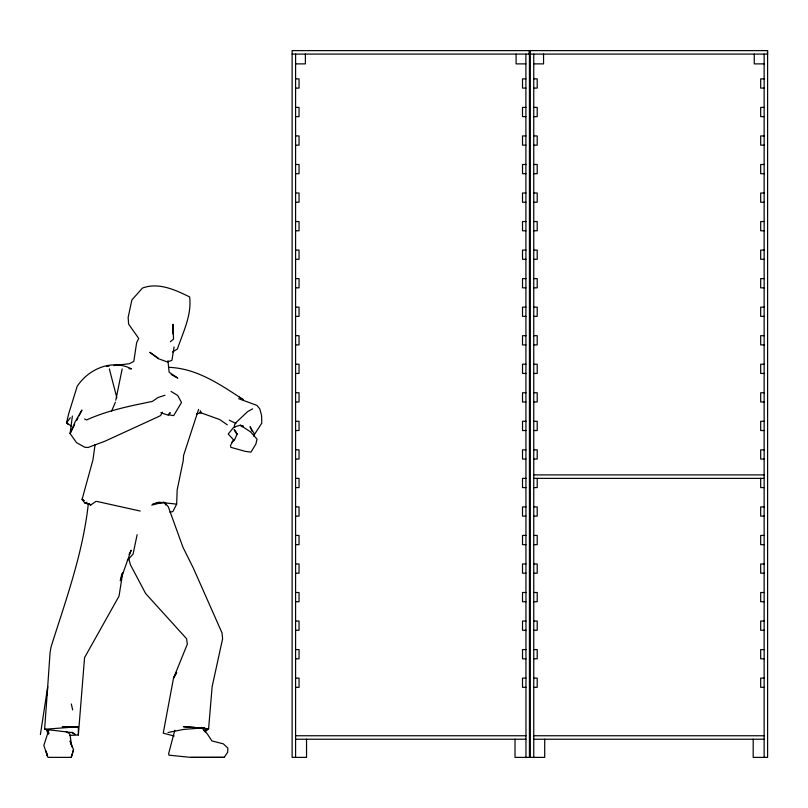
<?xml version="1.0" encoding="UTF-8"?>
<svg xmlns="http://www.w3.org/2000/svg" width="808" height="808" viewBox="0 0 808 808"><rect width="100%" height="100%" fill="white"/><g stroke="black" fill="none" stroke-linecap="round" stroke-linejoin="round"><path stroke-width="1.21" d="M172.67 333.805L172.942 324.25L173.538 339.118L170.357 341.734M169.902 512.211L172.862 511.575L176.669 504.131L177.144 490.052L183.214 460.671L183.578 455.459L198.576 409.414M47.076 695.577L50.086 652.389L51.086 646.774C65.953 599.819 82.982 552.985 88.335 503.707M72.165 732.189L75.063 734.432L71.841 732.573L44.602 729.25L47.733 686.477L40.4 734.583M205.181 731.846L208.595 728.796L212.151 686.608L222.604 638.744L222.018 632.916L193.364 568.175L182.951 547.248L168.337 506.879L164.711 502.576L156.621 503.121M69.811 735.442L78.356 734.977L84.557 657.631L119.039 596.112L122.725 572.7M95.092 444.481L92.93 459.964L82.083 499.374L84.628 502.889L90.809 504.98L95.9 501.384M72.367 416.019L70.104 433.532L76.508 442.632L84.678 447.228L88.082 447.481L104.949 441.208L156.691 417.453L160.651 415.544L162.317 412.201M174.073 346.915L171.912 360.368L167.296 361.934L158.297 358.661L149.803 352.318L158.297 358.186M115.766 400.253L122.18 368.913M137.138 534.694L133.057 554.106L127.351 560.449M71.003 744.521L70.124 740.976L73.508 749.713L71.286 757.379L69.872 757.379M121.917 573.569L120.301 580.689L131.189 550.218L129.007 554.48M174.801 730.25L168.64 753.642L168.963 755.177L190.779 757.379L208.474 757.379M253.561 436.037L254.207 433.664L250.046 426.664L252.035 431.23M71.801 755.803L73.508 749.713M48.914 729.664L43.824 745.501L47.965 757.359L71.286 757.379M111.555 411.191L115.403 402.162M233.744 439.552L230.512 445.44L230.795 447.329L245.39 451.389L250.955 452.137L255.863 444.107L257.015 439.128L250.5 431.805L240.34 425.23L233.916 427.028L228.22 434.027L234.229 440.562L237.37 433.492M190.779 757.379L224.18 757.359L227.664 752.278L227.866 748.137L223.362 743.865L211.938 740.926L207.212 733.785L201.333 727.321M74.599 424.665L70.104 433.532L75.235 421.695L81.82 410.141M76.841 420.231L77.962 418.019M79.083 415.797L81.891 410.262M176.72 672.286L173.488 678.255L163.236 733.159L174.205 736.007M176.528 672.892L173.488 678.255L187.325 644.138L186.608 638.754L145.632 593.526L130.341 564.59L128.815 558.732M253.732 435.613L261.782 423.139L261.56 415.282L259.721 408.737L256.873 405.384L238.663 398.697M70.296 417.786L66.569 422.806L68.215 424.463M231.795 442.35L233.462 440.693M172.589 351.985L177.376 349.016C183.062 332.341 191.91 314.898 189.638 296.93C175.255 289.89 158.54 282.043 142.461 288.062L131.876 299.95L128.149 317.382L128.613 324.129L138.734 338.441L136.633 342.673L133.805 361.408L129.411 363.701L113.817 365.57M252.591 408.848L247.622 411.605L236.219 422.392L234.35 425.159L234.896 427.341M203.959 730.634L208.595 728.786L183.436 726.715L194.698 727.271M203.899 730.634L208.595 728.786M164.923 395.284L157.893 397.566L152.369 401.404C130.068 406 107.424 410.444 86.597 419.978L84.577 418.978M152.732 504.03L158.772 502.202L176.669 504.131M196.597 413.918L201.434 412.686L200.202 410.757M84.628 502.889L87.022 502.273M151.722 505.101L163.974 502.091M168.003 732.523L183.487 729.442L204.707 727.755L200.95 727.574M106.626 366.428L109.029 366.135M44.612 729.27L78.356 726.715L78.356 734.997M292.122 54.085L529.432 54.085M530.3 54.085L767.6 54.085M295.587 63.883L305.384 63.883L305.384 54.085M525.887 63.883L516.09 63.883L516.09 54.085M533.755 63.883L543.552 63.883L543.552 54.085M764.055 63.883L754.258 63.883L754.258 54.085M295.587 78.871L299.041 78.871L299.041 88.092L295.587 88.092M525.968 78.871L522.513 78.871L522.513 88.092L525.968 88.092M533.755 78.871L537.209 78.871L537.209 88.092L533.755 88.092M764.146 78.871L760.682 78.871L760.682 88.092L764.146 88.092M295.587 107.403L299.041 107.403L299.041 116.625L295.587 116.625M525.968 107.403L522.513 107.403L522.513 116.625L525.968 116.625M533.755 107.403L537.209 107.403L537.209 116.625L533.755 116.625M764.146 107.403L760.682 107.403L760.682 116.625L764.146 116.625M295.587 135.936L299.041 135.936L299.041 145.167L295.587 145.167M525.968 135.936L522.513 135.936L522.513 145.167L525.968 145.167M533.755 135.936L537.209 135.936L537.209 145.167L533.755 145.167M764.146 135.936L760.682 135.936L760.682 145.167L764.146 145.167M295.587 164.478L299.041 164.478L299.041 173.7L295.587 173.7M525.968 164.478L522.513 164.478L522.513 173.7L525.968 173.7M533.755 164.478L537.209 164.478L537.209 173.7L533.755 173.7M764.146 164.478L760.682 164.478L760.682 173.7L764.146 173.7M295.587 193.011L299.041 193.011L299.041 202.232L295.587 202.232M525.968 193.011L522.513 193.011L522.513 202.232L525.968 202.232M533.755 193.011L537.209 193.011L537.209 202.232L533.755 202.232M764.146 193.011L760.682 193.011L760.682 202.232L764.146 202.232M295.587 221.543L299.041 221.543L299.041 230.775L295.587 230.775M525.968 221.543L522.513 221.543L522.513 230.775L525.968 230.775M533.755 221.543L537.209 221.543L537.209 230.775L533.755 230.775M764.146 221.543L760.682 221.543L760.682 230.775L764.146 230.775M295.587 250.086L299.041 250.086L299.041 259.307L295.587 259.307M525.968 250.086L522.513 250.086L522.513 259.307L525.968 259.307M533.755 250.086L537.209 250.086L537.209 259.307L533.755 259.307M764.146 250.086L760.682 250.086L760.682 259.307L764.146 259.307M295.587 278.619L299.041 278.619L299.041 287.84L295.587 287.84M525.968 278.619L522.513 278.619L522.513 287.84L525.968 287.84M533.755 278.619L537.209 278.619L537.209 287.84L533.755 287.84M764.146 278.619L760.682 278.619L760.682 287.84L764.146 287.84M295.587 307.151L299.041 307.151L299.041 316.372L295.587 316.372M525.968 307.151L522.513 307.151L522.513 316.372L525.968 316.372M533.755 307.151L537.209 307.151L537.209 316.372L533.755 316.372M764.146 307.151L760.682 307.151L760.682 316.372L764.146 316.372M295.587 335.684L299.041 335.684L299.041 344.915L295.587 344.915M525.968 335.684L522.513 335.684L522.513 344.915L525.968 344.915M533.755 335.684L537.209 335.684L537.209 344.915L533.755 344.915M764.146 335.684L760.682 335.684L760.682 344.915L764.146 344.915M295.587 364.226L299.041 364.226L299.041 373.447L295.587 373.447M525.968 364.226L522.513 364.226L522.513 373.447L525.968 373.447M533.755 364.226L537.209 364.226L537.209 373.447L533.755 373.447M764.146 364.226L760.682 364.226L760.682 373.447L764.146 373.447M295.587 392.759L299.041 392.759L299.041 401.98L295.587 401.98M525.968 392.759L522.513 392.759L522.513 401.98L525.968 401.98M533.755 392.759L537.209 392.759L537.209 401.98L533.755 401.98M764.146 392.759L760.682 392.759L760.682 401.98L764.146 401.98M295.587 421.291L299.041 421.291L299.041 430.523L295.587 430.523M525.968 421.291L522.513 421.291L522.513 430.523L525.968 430.523M533.755 421.291L537.209 421.291L537.209 430.523L533.755 430.523M764.146 421.291L760.682 421.291L760.682 430.523L764.146 430.523M295.587 449.834L299.041 449.834L299.041 459.055L295.587 459.055M525.968 449.834L522.513 449.834L522.513 459.055L525.968 459.055M533.755 449.834L537.209 449.834L537.209 459.055L533.755 459.055M764.146 449.834L760.682 449.834L760.682 459.055L764.146 459.055M533.755 474.902L764.146 474.902M295.587 478.366L299.041 478.366L299.041 487.588L295.587 487.588M525.968 478.366L522.513 478.366L522.513 487.588L525.968 487.588M533.755 478.366L764.146 478.366M533.755 487.588L537.209 487.588L537.209 478.366M764.146 487.588L760.682 487.588L760.682 478.366M295.587 506.899L299.041 506.899L299.041 516.12L295.587 516.12M525.968 506.899L522.513 506.899L522.513 516.12L525.968 516.12M533.755 506.899L537.209 506.899L537.209 516.12L533.755 516.12M764.146 506.899L760.682 506.899L760.682 516.12L764.146 516.12M295.587 535.431L299.041 535.431L299.041 544.663L295.587 544.663M525.968 535.431L522.513 535.431L522.513 544.663L525.968 544.663M533.755 535.431L537.209 535.431L537.209 544.663L533.755 544.663M764.146 535.431L760.682 535.431L760.682 544.663L764.146 544.663M295.587 563.974L299.041 563.974L299.041 573.195L295.587 573.195M525.968 563.974L522.513 563.974L522.513 573.195L525.968 573.195M533.755 563.974L537.209 563.974L537.209 573.195L533.755 573.195M764.146 563.974L760.682 563.974L760.682 573.195L764.146 573.195M295.587 592.506L299.041 592.506L299.041 601.728L295.587 601.728M525.968 592.506L522.513 592.506L522.513 601.728L525.968 601.728M533.755 592.506L537.209 592.506L537.209 601.728L533.755 601.728M764.146 592.506L760.682 592.506L760.682 601.728L764.146 601.728M295.587 621.039L299.041 621.039L299.041 630.26L295.587 630.26M525.968 621.039L522.513 621.039L522.513 630.26L525.968 630.26M533.755 621.039L537.209 621.039L537.209 630.26L533.755 630.26M764.146 621.039L760.682 621.039L760.682 630.26L764.146 630.26M295.587 649.582L299.041 649.582L299.041 658.803L295.587 658.803M525.968 649.582L522.513 649.582L522.513 658.803L525.968 658.803M533.755 649.582L537.209 649.582L537.209 658.803L533.755 658.803M764.146 649.582L760.682 649.582L760.682 658.803L764.146 658.803M295.587 678.114L299.041 678.114L299.041 687.335L295.587 687.335M525.968 678.114L522.513 678.114L522.513 687.335L525.968 687.335M533.755 678.114L537.209 678.114L537.209 687.335L533.755 687.335M764.146 678.114L760.682 678.114L760.682 687.335L764.146 687.335M295.587 735.755L525.968 735.755M533.755 735.755L764.146 735.755M295.587 739.219L525.968 739.219M533.755 739.219L764.146 739.219M209.05 757.359L224.18 757.359M128.987 368.66L131.472 368.882C112.039 358.722 88.678 368.872 77.215 386.254L68.66 413.807L66.569 422.806L71.548 426.24M168.731 367.347C196.829 368.206 220.655 384.81 243.43 399.738L239.229 397.132M243.42 426.069L240.34 425.23L242.067 426.806M96.869 501.425L140.218 511.04M160.812 412.767L168.135 415.15L170.236 412.686L168.306 414.797L173.68 415.615L181.507 402.445L177.689 395.445L171.094 391.456M199.697 412.343L219.715 419.554L227.28 424.836M229.28 420.211L235.906 423.463M171.205 374.518L177.78 378.094L169.135 372.236L167.953 360.701M88.779 503.738L90.809 504.98L88.87 503.738M84.022 500.627L82.083 499.374L83.971 500.627M66.024 731.442L69.872 734.007L71.821 746.895M165.822 504.838L164.711 502.576L165.65 504.768M46.399 729.574L48.177 734.25M109.353 368.933L116.857 397.799M47.925 729.695L48.975 733.785M71.316 703.97L72.669 709.939M767.509 50.621L767.509 54.085M764.146 54.085L764.146 757.379M753.187 739.219L753.187 757.379L767.6 757.379L767.6 50.621L530.3 50.621L530.3 757.379L544.703 757.379L544.703 739.219M533.755 54.085L533.755 757.379M529.341 50.621L529.341 54.085M525.887 54.085L525.968 757.379M515.019 739.219L515.019 757.379L529.432 757.379L529.432 50.621L292.122 50.621L292.122 757.379L306.535 757.379L306.535 739.219M295.587 54.085L295.587 757.379M78.356 726.715L62.216 726.917L78.356 726.735M235.835 431.926L234.118 429.492L236.885 434.25L235.835 431.926M47.187 755.783L46.177 751.319L47.187 755.783"/></g></svg>
